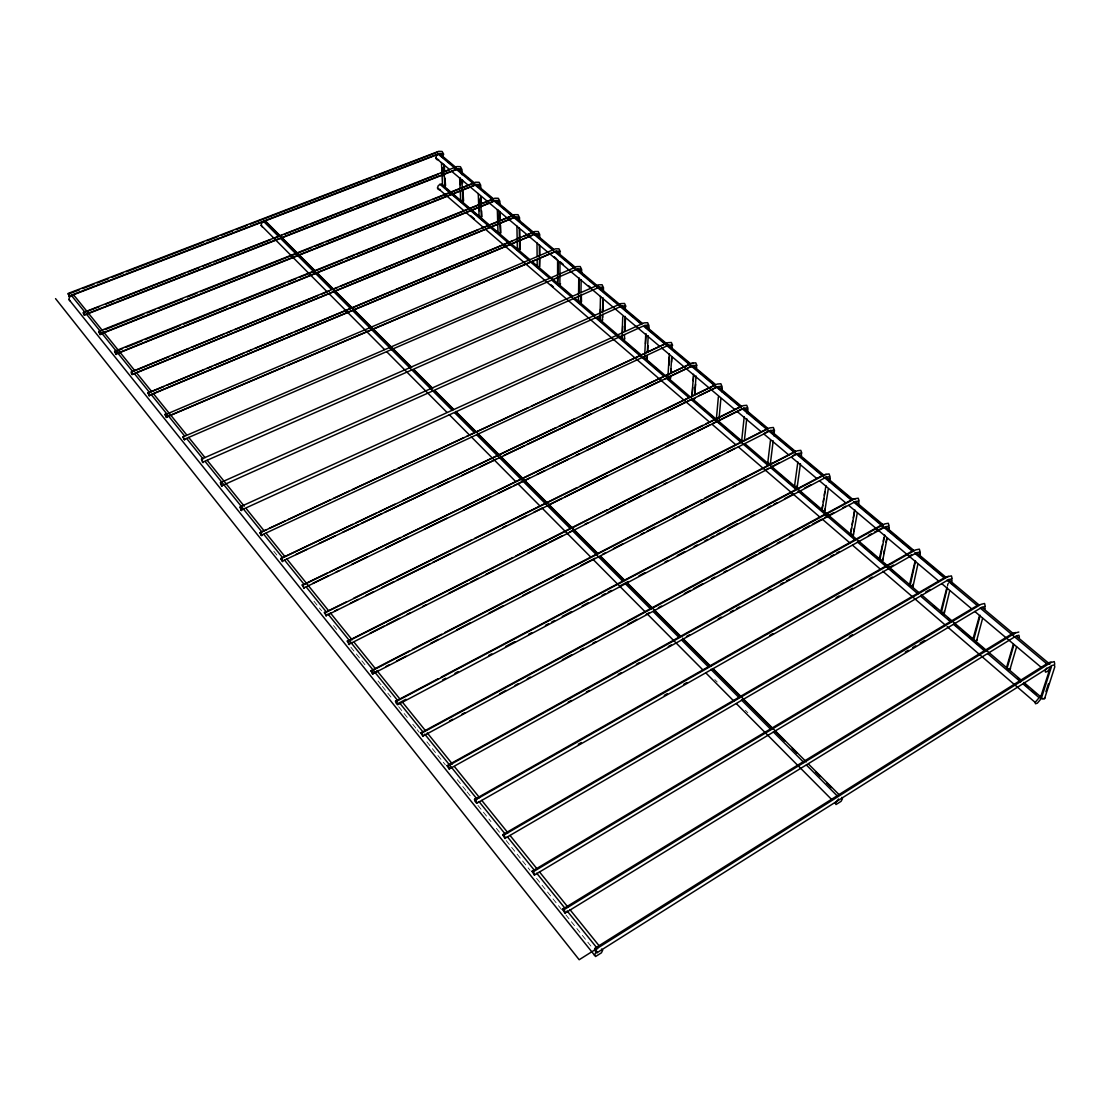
<?xml version="1.0" encoding="UTF-8"?>
<svg xmlns="http://www.w3.org/2000/svg" width="1111" height="1111" viewBox="0 0 1111 1111"><rect width="100%" height="100%" fill="white"/><g stroke="black" fill="none" stroke-linecap="round" stroke-linejoin="round"><path stroke-width="0.75" stroke-dasharray="5 3.75" d="M947.1 586.552L947.877 583.331M947.752 585.997L948.558 582.636M714.776 679.543L717.22 682.001M745.37 710.29L747.814 712.748M273.764 551.181L277.028 555.236M313.941 601.204L321.551 610.675M333.494 625.549L336.744 629.604M350.868 647.171L366.075 666.114M378.018 680.987L381.281 685.043M382.365 686.39L386.711 691.792M387.795 693.153L393.225 699.916M398.655 706.665L408.417 718.845M412.764 724.247L416.028 728.302M417.111 729.649L419.278 732.357M426.888 741.829L445.344 764.812M457.288 779.686L465.981 790.504M467.064 791.851L472.494 798.615M477.924 805.378L490.965 821.598M496.381 828.362L501.811 835.125M506.158 840.527L530.058 870.274M536.571 878.384L561.541 909.478M565.888 914.895L593.038 948.697"/><path stroke-width="1.5" d="M560.569 283.805L557.569 284.235L557.611 260.28M557.972 277.639L557.569 284.235M557.986 274.181L558.014 260.377M132.515 374.226C131.112 375.671 130.501 368.283 132.515 374.226L515.185 216.937L517.92 216.951L519.087 219.2M559.888 284.472L559.972 262.015M581.289 294.276L581.497 301.692L579.567 302.539L578.456 302.123L578.762 278.069M578.956 291.999L579.137 278.139M580.817 302.359L580.914 295.429M580.97 291.971L581.136 279.833M581.608 272.75L581.65 269.445L580.234 266.543L576.692 266.612L182.94 436.956L184.593 439.762L182.94 436.956M149.388 395.224L149.374 395.919L147.805 392.516L149.388 395.224L535.391 233.838L538.127 233.824L539.279 236.074M600.495 296.345L599.898 320.482L600.343 315.705M600.426 312.399L600.509 309.108M601.023 320.926L602.301 320.732L602.426 315.788M602.523 312.497L602.898 297.665M602.704 317.579L602.801 314.26M602.884 310.927L603.176 299.29M603.398 290.985L603.481 287.652L602.093 284.749L598.537 284.86L201.369 459.135L203.007 462.676L201.896 459.496M622.743 316.843L621.924 339.341L622.271 337.813M622.452 332.856L622.688 326.231M623.077 339.799L624.368 339.605L624.549 334.633M624.674 331.328L625.229 316.441M625.021 329.731L625.465 318.052M165.108 414.778L165.136 414.084L166.733 417.528L165.108 414.778L555.417 248.836L558.944 248.808L560.402 251.697M645.755 334.036L644.547 358.714L647.033 358.978L647.352 357.409M645.533 343.868L646.019 333.911M647.033 358.978L647.199 355.659M647.366 352.34L648.199 335.744M647.602 352.381L647.935 345.688M648.782 328.939L648.949 325.592L647.63 322.704L644.061 322.884L239.851 506.991L241.531 510.643L240.434 507.394M668.003 375.324L669.336 353.867M668.836 365.352L669.35 357.034M667.808 378.629L670.322 378.907L670.53 375.574M670.738 372.241L671.683 357.256M670.947 372.241L671.155 368.88M671.586 362.158L671.905 357.131M691.959 395.78L693.583 374.254M692.111 395.766L692.75 387.406M693.25 380.726L693.625 375.726M694.653 394.363L696.055 375.99M694.93 392.655L695.583 384.239M716.276 420.139L718.373 396.905M719.039 418.764L720.872 398.655M721.622 391.683L722.081 386.614L720.872 383.753L717.289 384.059L302.942 585.094L302.275 584.622L304.025 588.427L302.942 585.094M744.203 416.833L741.565 441.803L741.815 440.039M744.398 440.414L746.731 418.583M747.259 413.556L747.884 408.154L746.731 405.293L743.148 405.64L325.148 612.716L324.468 612.203L326.245 616.077L325.148 612.716M767.604 464.079L770.465 440.4M773.187 440.831L770.284 464.398L768.895 464.62M773.812 435.79L774.464 430.332L773.353 427.485L769.77 427.888L348.118 641.269L347.396 640.728L349.201 644.658L348.118 641.269M794.407 487.035L797.865 461.968M795.726 487.576L797.142 487.354L800.448 463.745M822.695 505.38L821.515 509.643M823.223 502.005L823.751 498.631M824.279 495.256L824.806 491.881M822.015 510.671L825.931 485.576M823.376 511.241L824.793 511.004L828.264 489.048M829.334 482.299L830.056 476.716L829.056 473.911L825.473 474.411L396.446 701.36L395.655 700.735L395.863 702.735L397.516 704.805L826.306 477.133L829.084 476.744L829.861 478.924M259.891 532.711L261.363 533.738L261.71 535.752L259.891 532.711L266.168 529.78M850.887 531.377L851.484 528.003M852.068 524.614L852.665 521.24M853.262 517.851L854.442 511.088M853.415 533.405L853.304 535.391L850.457 535.044L854.873 509.907M853.72 531.711L854.331 528.294M853.304 535.391L857.192 513.407M280.68 558.555L282.208 559.652L282.527 561.666L280.68 558.555L352.659 524.336M601.551 949.044L602.676 950.183L601.398 952.835L595.579 956.515L68.951 299.539L69.41 297.22L71.479 295.54L73.965 295.47L75.381 297.054L134.209 369.921M882.537 544.598L879.245 559.069M883.203 541.21L883.87 537.821M884.731 535.016L879.801 560.166L882.689 560.513L882.773 558.486M883.731 553.611L884.37 550.376M885.981 542.265L886.62 539.029M888.217 530.919L888.856 527.669M882.689 560.513L887.036 538.529M914.895 561.985L909.478 584.955M915.533 560.916L910.062 586.08L913.006 586.441L913.061 584.344M919.45 555.153L920.158 551.903L919.352 549.153L915.783 549.848L475.605 799.781L474.703 799.045L474.814 801.017L476.661 803.309L916.658 552.695L919.422 552.153L920.047 554.292M913.006 586.441L917.825 564.444M946.725 588.15L940.684 611.661L942.795 613.466L944.294 613.203L944.308 611.036M941.295 612.828L947.336 587.663M944.294 613.203L949.738 590.705M262.279 226.95L261.141 225.366L261.71 223.103L263.668 221.506L265.848 221.52L314.857 270.529M979.471 615.716L972.903 639.242L975.083 641.103L977.222 639.797M973.555 640.436L980.208 615.3M976.597 640.839L982.596 618.355M1006.802 666.669L1013.329 644.213M1013.815 645.13L1006.872 668.975L1008.441 669.655L1010.593 668.308M1009.982 669.377L1016.565 646.921M438.595 159.609L436.679 159.553L435.79 157.956L436.456 155.748L438.303 154.235L440.22 154.304L456.19 167.664M440.262 189.537L438.373 189.509L437.498 187.967L438.165 185.815L439.97 184.315L441.872 184.357L469.522 208.021M1049.367 670.461L1040.604 697.18L1042.923 699.166L1045.09 697.791M947.155 626.646L1035.16 702.402L1035.452 703.763L1037.368 703.166L1041.313 698.472L1051.437 666.739L1047.409 671.558L1045.465 672.127L1045.187 670.683L1046.743 668.086M1045.923 691.667L1048.52 683.584M1044.493 698.888L1054.783 666.878L1054.408 664.85L1051.686 665.628L596.829 952.877L594.677 950.211L594.732 948.294L597.301 952.488M370.907 670.808L372.713 672.211L372.949 674.21L370.907 670.808L409.348 650.921M594.441 955.391L595.704 952.724M420.805 732.899L422.791 734.482L422.972 736.468L420.805 732.899L852.706 499.214L855.484 498.77M447.108 765.632L449.191 767.298L449.33 769.284L447.108 765.632L882.717 524.323M1035.16 702.402L1039.118 697.68L1041.035 697.097L1041.313 698.472M850.582 533.072L850.457 535.044M824.793 511.004L824.945 509.088M502.672 834.75L504.95 836.639L505.019 838.597L502.672 834.75L945.697 576.984L948.461 576.401M797.142 487.354L797.323 485.493M793.921 486.035L794.587 485.174M767.145 463.12L767.812 462.273M532.044 871.288L534.419 873.302L534.447 875.246L532.044 871.288L978.763 604.634M694.93 398.599L692.917 399.585M670.322 378.907L670.627 377.282M624.368 339.605L624.715 338.063M602.301 320.732L602.662 319.246M562.541 909.242L565.041 911.381L565.027 913.311L562.541 909.242L1012.94 633.228L1015.676 632.52M537.155 259.988L537.21 266.793L539.502 267.029L539.863 258.71M517.101 249.086L518.406 250.197L520.295 249.392L519.892 240.045M497.339 209.576L498.006 233.227L499.033 233.616L500.922 232.838L500.492 225.255M838.583 798.976L835.347 803.225L836 804.531L841.055 801.35L842.485 798.712L841.846 797.392M479.577 215.784L479.133 217.062L480.133 217.437L482.007 216.673L481.591 210.854M460.496 200.619L461.704 201.66L463.565 200.91L462.884 190.023M441.872 184.357L443.706 186.259L445.553 185.523L444.983 178.093M595.732 947.78L1048.312 662.809L1051.034 662.031M564.013 909.687L1015.301 632.964L1018.829 632.048M565.471 912.881L1016.204 635.964L1018.94 635.242L1019.384 637.297M533.419 871.649L981.027 604.328L984.568 603.495L985.221 606.189M905.284 652.046L908.256 650.268M912.714 647.602L915.7 645.824M920.158 643.158L924.616 640.491M534.849 874.788L981.916 607.286L984.665 606.62L985.179 608.717M849.401 636.52L852.387 634.784M925.644 592.08L930.129 589.469M505.38 838.111L948.752 579.539L951.516 578.942L952.085 581.053M503.977 835.041L947.877 576.637L951.419 575.887L952.155 578.609M474.383 799.545L913.7 550.223M578.303 744.273L581.317 742.551M664.253 695.403L667.267 693.681M683.848 684.251L686.862 682.543M769.798 635.381L772.812 633.673M836.152 597.662L839.166 595.94M849.721 589.941L852.734 588.233M869.316 578.789L872.343 577.081M888.925 567.652L893.452 565.082M908.534 556.5L911.548 554.792M568.235 702.124L571.262 700.444M586.427 692.028L589.455 690.348M618.258 674.363L621.299 672.669M636.45 664.267L639.492 662.573M668.294 646.588L671.322 644.908M686.487 636.492L689.514 634.812M718.317 618.827L721.345 617.147M730.441 612.092L733.482 610.411M736.51 608.731L739.537 607.05M768.354 591.066L771.381 589.385M780.477 584.33L783.505 582.65M786.546 580.97L789.574 579.289M818.376 563.291L821.404 561.61M830.5 556.569L833.542 554.889M836.569 553.195L839.597 551.514M868.399 535.53L871.441 533.849M874.468 532.169L883.564 527.114M449.622 768.756L885.578 526.711L888.356 526.225L889.036 528.378M448.261 765.785L884.731 523.906L888.3 523.281L889.175 526.045M421.902 732.996L854.637 498.77L858.22 498.214L859.164 501.005M449.58 720.942L452.635 719.289M461.773 714.331L464.829 712.679M499.881 693.681L505.991 690.375M515.129 685.418L518.184 683.765M527.322 678.807L530.378 677.154M562.388 659.795L571.526 654.837M580.678 649.879L583.733 648.227M592.871 643.269L595.927 641.616M627.937 624.271L637.075 619.313M646.227 614.355L649.268 612.703M658.42 607.745L661.476 606.092M684.334 593.691L690.431 590.385M693.486 588.733L702.624 583.775M711.776 578.817L714.817 577.164M723.969 572.207L727.011 570.554M746.828 559.819L755.98 554.861M759.021 553.209L768.173 548.251M777.325 543.293L780.366 541.64M789.518 536.682L792.56 535.03M803.239 529.239L809.336 525.934M812.377 524.281L821.529 519.323M824.57 517.67L833.722 512.713M842.874 507.755L845.915 506.102M423.235 735.926L855.47 501.533L858.261 501.089L858.997 503.255M395.419 701.319L438.234 678.668M441.303 677.057L823.612 474.883L826.403 474.494M398.266 703.374L405.932 699.305M442.72 679.821L445.789 678.196M454.996 673.322L458.051 671.697M488.715 655.462L491.784 653.837M505.574 646.519L514.782 641.644M528.572 634.339L531.641 632.715M545.432 625.41L548.501 623.785M551.57 622.16L554.639 620.535M562.291 616.48L571.498 611.605M582.22 605.912L588.358 602.676M602.148 595.357L605.217 593.732M608.286 592.107L611.356 590.483M620.549 585.608L628.215 581.553M638.95 575.873L645.074 572.623M665.003 562.069L668.072 560.444M677.266 555.569L684.931 551.5M694.139 546.626L697.194 545.015M704.86 540.946L707.929 539.321M710.998 537.696L714.067 536.071M717.123 534.447L720.192 532.822M727.858 528.767L737.051 523.892M750.855 516.587L753.925 514.962M767.715 507.644L770.784 506.033M773.853 504.408L776.908 502.783M784.574 498.714L793.782 493.839M804.503 488.16L810.641 484.91M372.199 673.627L378.337 670.447M386.031 666.475L389.1 664.878M396.78 660.906L406.001 656.129M430.582 643.394L438.262 639.408M456.69 629.854L470.522 622.702M488.951 613.147L502.783 605.981M522.753 595.635L530.433 591.663M555.014 578.928L562.694 574.942M581.136 565.388L594.954 558.236M602.648 554.25L605.717 552.653M613.397 548.681L622.618 543.904M641.047 534.349L644.116 532.766M647.199 531.169L654.879 527.197M673.308 517.643L676.391 516.046M679.46 514.462L687.14 510.477M700.958 503.311L719.4 493.77M733.232 486.604L736.301 485.007M739.37 483.424L747.05 479.438M765.493 469.884L768.562 468.3M771.631 466.703L779.311 462.718M793.143 455.566L796.212 453.968M373.171 673.627L798.017 453.469L800.795 453.121L801.628 455.316M412.431 649.338L441.65 634.228M444.733 632.631L701.583 499.811M704.666 498.214L795.407 451.288M371.866 670.794L797.198 450.802L800.781 450.344L801.85 453.177M347.201 641.339L512.754 557.569M515.851 556L607.134 509.824M610.231 508.255L701.513 462.065M704.61 460.496L768.034 428.402M348.479 644.116L351.576 642.547M370.116 633.145L384.031 626.09M387.114 624.521L399.488 618.258M407.209 614.341L410.306 612.772M422.666 606.509L425.749 604.939M448.941 593.191L467.481 583.789M470.578 582.233L478.299 578.303M486.021 574.387L493.756 570.471M527.753 553.236L546.293 543.848M549.389 542.279L561.749 536.016M569.485 532.1L572.568 530.53M584.928 524.253L588.025 522.698M606.564 513.296L625.118 503.894M628.201 502.325L640.561 496.061M648.296 492.145L656.018 488.229M663.753 484.313L666.836 482.743M685.39 473.342L708.568 461.593M711.651 460.023L719.386 456.107M727.108 452.191L734.843 448.275M764.201 433.387L767.284 431.832M349.396 644.047L770.576 430.526L773.353 430.207L774.228 432.415M324.301 612.828L346.007 602.079M353.756 598.232L471.633 539.849M474.73 538.321L577.081 487.618M580.192 486.076L702.707 425.402M705.804 423.86L741.481 406.195M334.883 610.939L337.994 609.397M350.437 603.217L358.214 599.357M365.977 595.51L373.754 591.649M381.531 587.788L393.974 581.622M397.085 580.067L429.735 563.874M432.846 562.333L449.941 553.833M502.811 527.614L505.922 526.058M518.365 519.892L526.142 516.032M533.905 512.171L541.682 508.324M549.459 504.463L561.902 498.284M565.013 496.742L606.995 475.911M634.978 462.023L638.089 460.482M650.532 454.316L653.629 452.774M666.072 446.594L673.849 442.733M681.626 438.873L694.056 432.707M697.166 431.165L709.61 424.985M712.72 423.444L740.704 409.556M326.412 615.466L743.939 408.251L746.717 407.973L747.62 410.195M302.136 585.247L327.106 573.137M330.217 571.623L400.446 537.557M403.571 536.044L715.692 384.628L693.125 365.825M312.719 583.4L328.314 575.831M336.105 572.04L339.23 570.526M351.701 564.457L367.283 556.889M385.989 547.792L407.806 537.182M424.957 528.85L446.789 518.24M463.926 509.907L490.437 497.034M498.228 493.242L510.699 487.187M513.81 485.674L529.405 478.091M537.196 474.3L544.987 470.522M552.778 466.731L568.374 459.149M576.165 455.371L579.289 453.857M587.08 450.066L613.578 437.178M626.048 431.124L647.88 420.514M665.017 412.181L691.514 399.307M699.319 395.516L716.456 387.183M304.178 587.802L718.067 386.614L720.858 386.378L721.789 388.6M295.97 554.514L306.9 549.306M319.412 543.348L335.036 535.905M342.855 532.183L358.478 524.739M361.617 523.253L381.934 513.574M385.059 512.088L425.694 492.728M438.192 486.771L449.136 481.563M461.634 475.605L472.578 470.397M480.396 466.676L496.02 459.232M503.839 455.51L524.156 445.83M527.281 444.344L591.371 413.834M603.87 407.876L614.814 402.668M622.632 398.946L638.256 391.503M646.074 387.781L661.698 380.337M664.822 378.851L685.14 369.171M688.264 367.685L693.389 366.047M282.652 561.027L692.945 365.602L695.736 365.408L696.708 367.644M355.784 522.85L376.129 513.185M379.254 511.699L394.905 504.255M402.724 500.533L556.069 427.638M559.194 426.152L574.845 418.708M582.664 415L598.315 407.556M601.44 406.07L689.07 364.408M281.43 558.361L692.181 363.075L695.764 362.825L697.014 365.7M269.306 528.322L284.999 521.003M288.138 519.545L330.509 499.797M333.647 498.339L349.34 491.02M352.465 489.562L394.836 469.814M397.974 468.356L463.87 437.637M467.009 436.179L528.211 407.654M531.35 406.195L573.707 386.447M581.553 382.795L642.741 354.27M645.88 352.812L666.281 343.299M260.613 532.475L667.78 342.702L671.35 342.48L672.641 345.368M261.099 535.321L668.53 345.188L671.322 345.021L672.322 347.257M240.948 510.227L644.797 325.342L647.574 325.204L648.602 327.439M220.867 483.077L221.978 486.285L220.311 482.702L620.98 303.609L624.549 303.47L625.91 306.372M221.408 485.91L621.716 306.039L624.493 305.928L625.549 308.164M202.466 462.315L599.26 287.249L602.023 287.166L603.106 289.416M184.079 439.428L577.401 268.973L580.15 268.904L581.261 271.167M166.761 416.833L556.125 251.169L558.861 251.142L560 253.391M166.233 417.208L284.097 367.061M287.277 365.7L554.861 251.85L556.819 251.822M148.277 392.808L534.697 231.532L538.21 231.532L539.696 234.421L539.71 237.893M149.388 392.558L163.789 386.545M166.983 385.211L203.799 369.838M206.993 368.505L211.798 366.505M215.006 365.172L243.809 353.145M247.003 351.812L251.808 349.798M255.016 348.465L283.819 336.439M287.013 335.105L291.818 333.106M295.012 331.772L392.641 291.013M395.835 289.679L432.651 274.32M435.845 272.987L472.661 257.613M475.855 256.28L512.671 240.92M515.865 239.573L520.67 237.573M523.864 236.24L533.474 232.227M148.902 395.627L532.572 235.199M132.556 371.63L169.358 356.534M172.552 355.214L188.551 348.66M191.745 347.34L223.755 334.217M226.95 332.897L231.755 330.925M234.949 329.62L274.945 313.205M278.139 311.885L294.137 305.317M297.345 304.011L318.135 295.47M321.343 294.165L329.342 290.874M332.536 289.568L337.341 287.596M340.535 286.277L380.531 269.876M383.739 268.556L434.929 247.545M438.137 246.239L478.133 229.824M481.327 228.505L513.324 215.381M132.056 374.657L514.018 217.645L515.962 217.659L516.796 219.256M131.417 371.852L514.504 214.673L518.018 214.687L519.517 217.589L519.573 221.047M115.03 351.479L116.127 354.534L114.586 351.229L494.826 198.244L498.325 198.286L499.853 201.188L499.936 204.618M114.6 351.937L122.627 348.701M125.849 347.396L141.902 340.91M145.124 339.619L180.454 325.356M183.676 324.065L227.033 306.567M230.255 305.261L238.282 302.025M241.49 300.72L284.86 283.222M288.082 281.93L296.109 278.68M299.317 277.389L342.688 259.891M345.91 258.585L353.937 255.349M357.145 254.058L411.764 232.018M414.972 230.713L493.687 198.952M116.113 353.826L495.506 200.48L498.228 200.508L499.408 202.757M115.683 354.27L492.756 201.841M99.087 331.675L100.184 334.689L98.671 331.425L475.647 182.218L479.133 182.287L480.674 185.176L480.799 188.606M105.142 329.592L143.861 314.219M147.083 312.941L155.151 309.733M158.373 308.455L182.565 298.845M187.412 296.929L197.091 293.082M200.313 291.804L247.1 273.237M250.322 271.959L311.622 247.614M314.844 246.336L322.912 243.142M326.134 241.851L364.852 226.491M368.074 225.2L376.143 222.006M379.365 220.728L387.433 217.52M390.655 216.242L429.374 200.869M432.596 199.591L474.536 182.94M100.171 333.98L476.313 184.426L479.022 184.482L480.23 186.731M99.768 334.453L475.202 185.148L477.147 185.19L478.008 186.787M84.644 314.677C82.631 308.9 83.519 316.316 84.644 314.677L457.593 168.775L460.301 168.844L461.662 174.469M84.269 315.177L456.524 169.511L458.454 169.552M83.589 312.399L456.927 166.581L460.412 166.678L461.968 169.58L462.204 174.691M83.214 312.899L99.351 306.594M105.809 304.067L113.864 300.928M117.099 299.664L184.843 273.195M188.078 271.931L199.369 267.529M202.591 266.265L210.659 263.113M213.881 261.849L270.348 239.795M273.57 238.532L281.639 235.379M284.86 234.129L307.455 225.297M310.677 224.033L352.618 207.66M355.853 206.396L367.144 201.98M370.366 200.716L378.434 197.577M381.656 196.314L438.123 174.26M441.345 172.997L449.413 169.844M68.507 293.651L69.59 296.623L68.118 293.443L438.678 151.346L442.136 151.457L443.72 154.346M68.16 294.165L79.45 289.818M82.686 288.582L93.977 284.235M97.199 282.999L108.503 278.653M111.725 277.417L123.015 273.07M126.251 271.82L203.688 242.045M206.924 240.809L218.214 236.462M221.436 235.226L232.741 230.88M235.963 229.644L247.253 225.297M250.489 224.061L371.491 177.524M374.726 176.288L437.651 152.082M69.549 295.901L439.331 153.499L442.025 153.596L443.261 155.832M69.201 296.415L438.303 154.235L641.505 324.412M914.561 553.07L916.533 552.681M853.54 501.978L855.526 501.658L883.467 525.017M824.431 477.605L826.431 477.313M768.84 431.04L770.826 430.818M742.259 408.792L744.259 408.598M690.625 363.672L693.417 363.464M667.031 345.799L669.016 345.674M620.327 306.664L622.299 306.594M597.912 287.902L599.884 287.846L600.662 289.443M576.095 269.64L578.067 269.598M534.169 234.518L536.127 234.518L539.502 238.268M494.367 201.188L496.311 201.216L497.159 202.827M462.357 199.883L463.343 200.244M519.004 248.281L520.045 248.67M580.095 300.484L581.206 300.914M458.857 169.886L474.828 183.246M477.494 185.481L493.465 198.841M496.131 201.063L553.361 248.933M556.028 251.155L574.665 266.751M577.317 268.973L642.547 323.523M645.199 325.745L690.459 363.603M718.414 386.975L741.037 405.904M743.703 408.126L767.659 428.166M770.326 430.401L795.615 451.552M798.267 453.774L823.57 474.925M826.223 477.147L852.845 499.422M886.12 527.253L914.075 550.625M916.742 552.847L946.017 577.345M948.683 579.567L979.291 605.176M981.957 607.398L1013.899 634.117M1016.565 636.353L1049.839 664.184M441.109 155.901L443.761 158.137M447.747 161.47L450.413 163.692M461.051 172.594L465.037 175.941M467.703 178.163L471.689 181.51M480.994 189.301L484.979 192.634M487.646 194.856L491.631 198.202M502.269 207.104L504.936 209.326M508.921 212.659L511.574 214.895M522.212 223.797L526.211 227.13M528.864 229.366L532.849 232.699M542.168 240.49L546.154 243.823M548.806 246.059L552.806 249.392M562.11 257.183L566.096 260.516M568.763 262.751L572.748 266.084M583.386 274.986L587.372 278.333M590.038 280.555L594.024 283.888M603.329 291.679L607.314 295.026M609.981 297.248L613.966 300.581M623.271 308.372L627.257 311.719M629.923 313.941L633.909 317.274M636.575 319.51L640.561 322.843M645.88 327.301L665.822 343.993M671.141 348.437L675.127 351.784M677.793 354.006L681.779 357.339M684.445 359.575L688.431 362.908M697.736 370.699L701.721 374.046M704.388 376.268L715.026 385.17M719.011 388.503L740.287 406.32M745.606 410.764L749.592 414.111M752.258 416.333L756.244 419.666M758.91 421.902L762.896 425.235M772.201 433.026L794.809 451.941M798.795 455.288L822.737 475.314M828.056 479.771L851.984 499.797M855.97 503.144L882.565 525.392M886.55 528.739L913.145 551M917.144 554.333L945.058 577.706M949.058 581.039L955.696 586.608M644.158 326.634L851.345 500.131M853.998 502.353L912.437 551.292M915.089 553.514L944.308 577.984M946.961 580.206L977.513 605.787M980.166 608.023L1046.576 663.628M554 256.655L556.653 258.877M560.624 262.224L563.277 264.46M588.483 285.652L591.135 287.874M435.79 157.956L449.066 169.122M451.719 171.358L467.662 184.759M470.314 186.995L658.837 345.618M661.489 347.854L734.51 409.292M737.176 411.528L761.063 431.637M763.729 433.873L788.949 455.093M791.601 457.329L816.835 478.549M819.487 480.785L846.04 503.13M848.693 505.366L938.976 581.317M941.628 583.553L972.167 609.245M974.819 611.481L1041.201 667.336M472.161 210.271L489.271 224.922M491.909 227.186L530.1 259.863M532.725 262.113L572.234 295.915M574.873 298.179L594.621 315.08M597.26 317.329L640.714 354.52M643.338 356.77L742.106 441.289M744.745 443.539L918.561 592.302M921.2 594.552L1021.287 680.196M1023.911 682.446L1041.035 697.097M446.691 189.287L450.649 192.675M453.288 194.939L469.106 208.479M471.744 210.743L488.882 225.422M491.52 227.672L496.798 232.185M516.573 249.128L520.517 252.516M524.475 255.905L527.114 258.155M532.391 262.668L535.03 264.932M537.668 267.195L542.932 271.709M545.57 273.959L550.848 278.486M553.486 280.736L571.943 296.54M574.581 298.803L581.178 304.442M600.954 321.385L604.898 324.773M608.856 328.162L612.814 331.536M623.368 340.577L640.505 355.256M644.463 358.645L660.281 372.185M678.738 387.989L681.376 390.253M686.654 394.766L689.278 397.03M693.236 400.404L697.194 403.793M699.833 406.057L705.11 410.57M707.749 412.834L715.651 419.611M718.289 421.861L742.023 442.178M771.034 467.023L773.673 469.286M777.617 472.661L781.575 476.05M785.533 479.438L789.49 482.827M792.129 485.09L797.392 489.604M800.031 491.854L822.446 511.046M848.818 533.627L851.457 535.891M863.316 546.056L867.274 549.445M869.913 551.695L873.871 555.083M876.51 557.347L881.773 561.86M884.412 564.11L887.05 566.374M891.008 569.762L904.187 581.053M933.198 605.884L935.837 608.148M941.114 612.661L943.753 614.925M947.697 618.313L951.655 621.688M954.293 623.951L959.571 628.465M962.209 630.729L985.943 651.046M1017.579 678.141L1020.217 680.404M1025.495 684.918L1028.133 687.181M1032.077 690.57L1036.035 693.944M439.97 184.315L549.265 277.972M551.903 280.222L663.822 376.129M666.461 378.379L688.848 397.557M691.486 399.821L767.854 465.259M770.492 467.523L795.504 488.951M798.142 491.215L854.762 539.724M857.4 541.987L917.964 593.885M920.602 596.135L950.891 622.091M953.53 624.34L985.124 651.421M987.762 653.685L1020.676 681.89M1023.314 684.14L1039.118 697.68M470.508 215.562L474.466 218.95M550.737 284.569L553.375 286.832M437.498 187.967L463.773 210.576M466.398 212.84L483.479 227.533M486.104 229.796L709.401 421.999M712.04 424.263L735.676 444.622M738.301 446.872L819.751 516.976M822.376 519.24L849.957 542.987M852.581 545.237L880.162 568.985M882.801 571.248L944.531 624.382M317.315 272.973L411.681 367.324M414.139 369.769L432.512 388.156M434.97 390.6L453.344 408.987M455.802 411.431L597.968 553.57M600.412 556.014L624.924 580.525M627.382 582.969L680.071 635.659M682.529 638.103L710.721 666.294M713.165 668.739L806.308 761.854M808.752 764.312L839.402 794.948M296.429 252.572L265.848 221.52M298.873 255.016L314.83 270.973M317.288 273.431L351.645 307.789M354.103 310.247L410.542 366.699M414.222 370.38L432.637 388.794M435.081 391.253L453.496 409.653M455.954 412.112L475.577 431.748M478.036 434.207L498.895 455.066M501.353 457.524L522.212 478.383M524.67 480.841L546.751 502.936M549.209 505.394L597.065 553.25M600.745 556.93L624.063 580.261M627.743 583.942L652.282 608.481M654.74 610.939L679.279 635.478M682.959 639.158L709.957 666.169M712.415 668.614L740.634 696.847M743.092 699.305L772.548 728.76M775.006 731.219L784.81 741.037M792.185 748.397L797.087 753.3M815.502 771.714L820.404 776.617M826.542 782.755L831.445 787.671M263.668 221.506L278.361 236.226M280.819 238.684L331.05 288.985M333.494 291.443L350.645 308.622M353.104 311.08L452.344 410.459M454.788 412.903L474.383 432.54M476.841 434.998L569.957 528.239M572.401 530.697L622.632 580.997M625.076 583.456L650.81 609.217M653.268 611.675L678.988 637.436M681.446 639.894L708.387 666.892M710.846 669.336L739.023 697.555M741.468 700.013L770.881 729.455M773.325 731.913L803.961 762.59M806.405 765.035L837.041 795.712M261.141 225.366L327.106 291.749M329.55 294.207L384.531 349.534M386.975 351.993L446.844 412.25M449.288 414.709L468.828 434.373M471.272 436.831L515.254 481.091M517.698 483.549L539.696 505.686M542.14 508.144L591.01 557.319M593.455 559.791L644.755 611.425M647.199 613.883L703.402 670.433M705.846 672.905L733.94 701.18M736.385 703.638L831.681 799.531M68.951 299.539L70.382 301.109M137.486 373.963L151.651 391.516M153.832 394.211L186.509 434.693M188.689 437.387L205.035 457.635M207.201 460.329L244.253 506.213M246.434 508.907L263.863 530.502M266.043 533.211L284.555 556.139M286.735 558.847L328.134 610.12M330.314 612.828L352.104 639.811M354.284 642.505L374.976 668.142M377.157 670.85L400.043 699.18M402.224 701.888L425.096 730.219M427.277 732.927L452.33 763.965M454.51 766.659L479.577 797.698M481.743 800.392L507.894 832.778M510.074 835.486L536.224 867.872M539.488 871.913L567.818 907.007M569.999 909.701L599.412 946.128M71.479 295.54L84.533 311.733M86.7 314.427L132.348 371.116M134.528 373.81L149.749 392.711M151.915 395.405L184.523 435.887M186.704 438.595L203.007 458.843M205.174 461.537L261.696 531.711M263.876 534.419L282.347 557.361M284.527 560.055L304.095 584.344M306.261 587.052L325.829 611.342M328.009 614.036L397.571 700.416M399.752 703.11L422.569 731.455M424.749 734.163L476.925 798.934M479.091 801.642L505.186 834.028M507.352 836.722L534.53 870.468M536.696 873.163L564.957 908.256M567.138 910.951L597.565 948.738M55.55 298.623L579.178 959.737L1050.77 662.587L1054.27 661.587L1054.742 664.197M475.605 799.781L476.994 802.795M396.446 701.36L397.766 704.235M770.492 462.593L770.951 463.551M645.338 325.856L646.074 327.453M578.164 301.345L578.456 302.123M442.525 185.245L441.47 162.567M442.303 167.872L442.747 176.274M444.358 166.219L444.622 171.302M443.706 164.247L444.067 170.969M444.247 174.33L444.872 186.106M460.176 178.093L460.482 184.843M459.635 177.857L460.093 187.898M460.246 191.245L460.704 201.299M462.426 179.801L462.579 183.204M461.968 181.232L462.884 201.494M478.258 193.522L479.133 217.062M481.105 197.161L481.355 204.007M480.591 196.911L481.327 217.27M478.952 198.813L479.396 210.687M497.825 209.757L498.159 221.686M500.172 213.215L500.311 218.381M499.644 211.284L499.867 219.811M499.964 223.214L500.242 233.449M519.726 229.685L519.837 236.587M519.24 227.769L519.629 250.031M516.921 226.047L517.365 249.808M539.779 246.573L539.835 255.238M539.335 244.67L539.502 267.029M537.002 242.948L537.113 256.572"/></g></svg>
